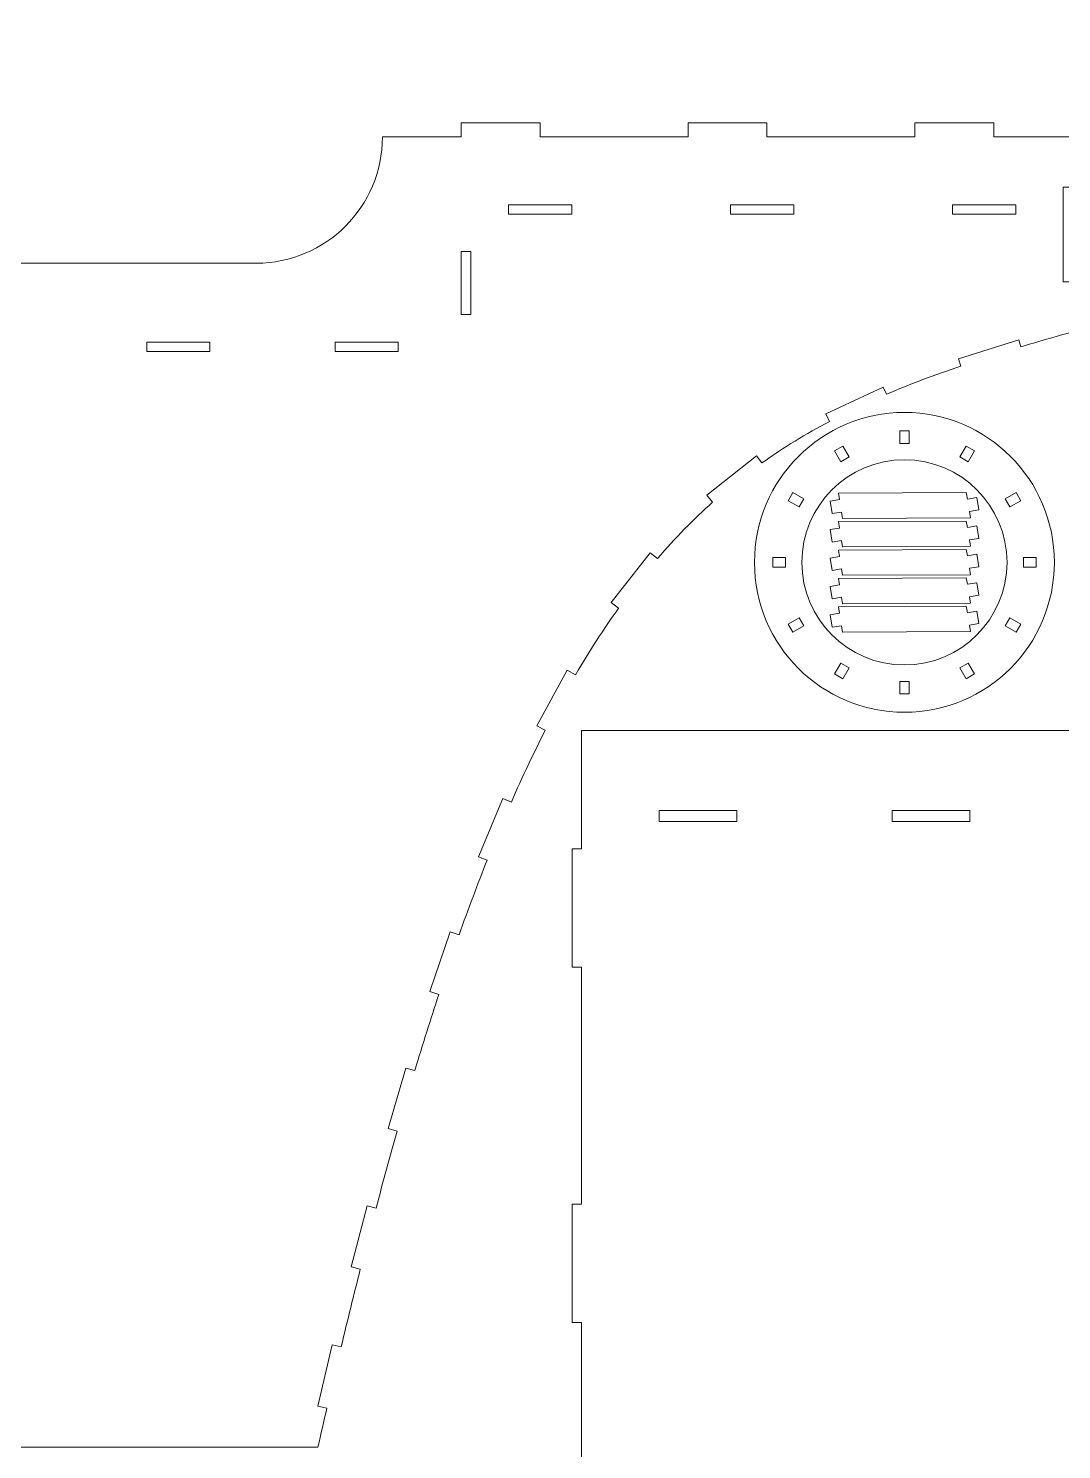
# Model space of a CAD drawing. Header units: millimetres. Extents: x -2923 to 2923, y -1165 to 1165.
# Drawn here: x -236 to 419, y -210 to 690 of the extents above; entities that cross this region are included whole.
import ezdxf

# ---------------------------------------------------------------- set-up
doc = ezdxf.new("R2010")
doc.units = ezdxf.units.MM
doc.header["$MEASUREMENT"] = 0
doc.layers.add('Camada 1', color=7, linetype='Continuous')

msp = doc.modelspace()

# ---------------------------------------------------------------- linework, layer by layer
at = {"layer": 'Camada 1', "color": 230, "lineweight": 9}
for points, knots in [([(-1281.5512, -208.6582), (-1281.5512, -208.6582), (-52.6882, -208.6582), (-52.6882, -208.6582), (-52.6882, -208.6582), (-50.813, -200.3227), (-48.9409, -192.0942), (-47.0715, -183.9712), (-47.0715, -183.9712), (-47.0715, -183.9712), (-52.7428, -182.6397), (-52.7428, -182.6397), (-52.7428, -182.6397), (-52.7428, -182.6397), (-43.6004, -143.6985), (-43.6004, -143.6985), (-43.6004, -143.6985), (-43.6004, -143.6985), (-37.9363, -145.0283), (-37.9363, -145.0283), (-37.9363, -145.0283), (-33.9067, -128.1833), (-29.8864, -111.8202), (-25.8713, -95.9232), (-25.8713, -95.9232), (-25.8713, -95.9232), (-31.5248, -94.46), (-31.5248, -94.46), (-31.5248, -94.46), (-31.5248, -94.46), (-21.5026, -55.7359), (-21.5026, -55.7359), (-21.5026, -55.7359), (-21.5026, -55.7359), (-15.8561, -57.1973), (-15.8561, -57.1973), (-15.8561, -57.1973), (-11.4046, -40.3968), (-6.9551, -24.1548), (-2.5019, -8.4498), (-2.5019, -8.4498), (-2.5019, -8.4498), (-8.1262, -6.8057), (-8.1262, -6.8057), (-8.1262, -6.8057), (-8.1262, -6.8057), (3.0967, 31.5876), (3.0967, 31.5876), (3.0967, 31.5876), (3.0967, 31.5876), (8.7138, 29.9456), (8.7138, 29.9456), (8.7138, 29.9456), (13.7465, 46.6557), (18.79, 62.7059), (23.8523, 78.1272), (23.8523, 78.1272), (23.8523, 78.1272), (18.2798, 80.0291), (18.2798, 80.0291), (18.2798, 80.0291), (18.2798, 80.0291), (31.2001, 117.8849), (31.2001, 117.8849), (31.2001, 117.8849), (31.2001, 117.8849), (36.7644, 115.9859), (36.7644, 115.9859), (36.7644, 115.9859), (42.6266, 132.5115), (48.523, 148.2407), (54.4659, 163.2203), (54.4659, 163.2203), (54.4659, 163.2203), (48.9945, 165.5052), (48.9945, 165.5052), (48.9945, 165.5052), (48.9945, 165.5052), (64.4085, 202.416), (64.4085, 202.416), (64.4085, 202.416), (64.4085, 202.416), (69.8671, 200.1365), (69.8671, 200.1365), (69.8671, 200.1365), (76.951, 216.2588), (84.1138, 231.4026), (91.3757, 245.6437), (91.3757, 245.6437), (91.3757, 245.6437), (86.1254, 248.5139), (86.1254, 248.5139), (86.1254, 248.5139), (86.1254, 248.5139), (105.3121, 283.6119), (105.3121, 283.6119), (105.3121, 283.6119), (105.3121, 283.6119), (110.5345, 280.757), (110.5345, 280.757), (110.5345, 280.757), (119.4877, 296.058), (128.6094, 310.1501), (137.9344, 323.1652), (137.9344, 323.1652), (137.9344, 323.1652), (137.7357, 322.9129), (137.7357, 322.9129), (137.7357, 322.9129), (137.7357, 322.9129), (133.0217, 326.6247), (133.0217, 326.6247), (133.0217, 326.6247), (133.0217, 326.6247), (157.7674, 358.0517), (157.7674, 358.0517), (157.7674, 358.0517), (157.7674, 358.0517), (162.422, 354.3866), (162.422, 354.3866), (162.422, 354.3866), (173.7523, 367.5426), (185.4011, 379.3832), (197.4239, 390.1184), (197.4239, 390.1184), (197.4239, 390.1184), (193.8074, 394.7), (193.8074, 394.7), (193.8074, 394.7), (193.8074, 394.7), (225.2045, 419.4835), (225.2045, 419.4835), (225.2045, 419.4835), (225.2045, 419.4835), (228.6953, 415.0611), (228.6953, 415.0611), (228.6953, 415.0611), (242.4147, 424.8085), (256.626, 433.4714), (271.3995, 441.3148), (271.3995, 441.3148), (271.3995, 441.3148), (269.1646, 446.0793), (269.1646, 446.0793), (269.1646, 446.0793), (269.1646, 446.0793), (305.3783, 463.0667), (305.3783, 463.0667), (305.3783, 463.0667), (305.3783, 463.0667), (307.517, 458.5073), (307.517, 458.5073), (307.517, 458.5073), (322.628, 464.9665), (338.3108, 470.861), (354.6283, 476.4267), (354.6283, 476.4267), (354.6283, 476.4267), (353.2236, 480.8784), (353.2236, 480.8784), (353.2236, 480.8784), (353.2236, 480.8784), (391.3697, 492.9149), (391.3697, 492.9149), (391.3697, 492.9149), (391.3697, 492.9149), (392.7363, 488.5836), (392.7363, 488.5836), (392.7363, 488.5836), (403.3999, 491.7888), (414.3222, 494.9369), (425.5178, 498.0831), (425.5178, 498.0831), (425.5178, 498.0831), (425.5178, 529.8202), (425.5178, 529.8202), (425.5178, 529.8202), (425.5178, 529.8202), (419.5178, 529.8202), (419.5178, 529.8202), (419.5178, 529.8202), (419.5178, 529.8202), (419.5178, 589.8202), (419.5178, 589.8202), (419.5178, 589.8202), (419.5178, 589.8202), (425.5178, 589.8202), (425.5178, 589.8202), (425.5178, 589.8202), (425.5178, 589.8202), (425.5178, 621.5575), (425.5178, 621.5575), (425.5178, 621.5575), (425.5178, 621.5575), (375.5178, 621.5575), (375.5178, 621.5575), (375.5178, 621.5575), (375.5178, 621.5575), (375.5178, 630.5575), (375.5178, 630.5575), (375.5178, 630.5575), (375.5178, 630.5575), (325.5178, 630.5575), (325.5178, 630.5575), (325.5178, 630.5575), (325.5178, 630.5575), (325.5178, 621.5575), (325.5178, 621.5575), (325.5178, 621.5575), (325.5178, 621.5575), (231.837, 621.5575), (231.837, 621.5575), (231.837, 621.5575), (231.837, 621.5575), (231.837, 630.5575), (231.837, 630.5575), (231.837, 630.5575), (231.837, 630.5575), (181.837, 630.5575), (181.837, 630.5575), (181.837, 630.5575), (181.837, 630.5575), (181.837, 621.5575), (181.837, 621.5575), (181.837, 621.5575), (181.837, 621.5575), (88.1561, 621.5575), (88.1561, 621.5575), (88.1561, 621.5575), (88.1561, 621.5575), (88.1561, 630.5575), (88.1561, 630.5575), (88.1561, 630.5575), (88.1561, 630.5575), (38.1561, 630.5575), (38.1561, 630.5575), (38.1561, 630.5575), (38.1561, 630.5575), (38.1561, 621.5575), (38.1561, 621.5575), (38.1561, 621.5575), (38.1561, 621.5575), (-11.8439, 621.557), (-11.8439, 621.557), (-11.8439, 621.557), (-11.8441, 577.3947), (-47.6449, 541.5942), (-91.8072, 541.5942), (-91.8072, 541.5942), (-91.8072, 541.5942), (-370.3802, 541.5942), (-370.3802, 541.5942), (-370.3802, 541.5942), (-370.3802, 541.5942), (-370.3802, 454.612), (-370.3802, 454.612), (-370.3802, 454.612), (-370.3802, 454.612), (-861.4472, 454.612), (-861.4472, 454.612), (-861.4472, 454.612), (-861.4472, 454.612), (-861.4472, 488.7603), (-861.4472, 488.7603), (-861.4472, 488.7603), (-884.8878, 488.7603), (-907.3683, 498.072), (-923.9432, 514.647), (-923.9432, 514.647), (-940.5182, 531.222), (-949.83, 553.7025), (-949.83, 577.1431), (-949.83, 577.1431), (-949.83, 577.1431), (-984.2142, 577.1431), (-984.2142, 577.1431), (-984.2142, 577.1431), (-984.2142, 577.1431), (-984.2142, 611.342), (-984.2142, 611.342), (-984.2142, 611.342), (-984.2142, 629.9071), (-991.5892, 647.7119), (-1004.7167, 660.8394), (-1004.7167, 660.8394), (-1017.8443, 673.967), (-1035.649, 681.3419), (-1054.2142, 681.342), (-1054.2142, 681.342), (-1054.2142, 681.342), (-1104.2142, 681.342), (-1104.2142, 681.342), (-1104.2142, 681.342), (-1104.2142, 681.342), (-1104.2142, 690.342), (-1104.2142, 690.342), (-1104.2142, 690.342), (-1104.2142, 690.342), (-1154.2142, 690.342), (-1154.2142, 690.342), (-1154.2142, 690.342), (-1154.2142, 690.342), (-1154.2142, 681.342), (-1154.2142, 681.342), (-1154.2142, 681.342), (-1154.2142, 681.342), (-1209.3482, 681.342), (-1209.3482, 681.342), (-1209.3482, 681.342), (-1209.3482, 681.342), (-1209.3482, 690.342), (-1209.3482, 690.342), (-1209.3482, 690.342), (-1209.3482, 690.342), (-1259.3482, 690.342), (-1259.3482, 690.342), (-1259.3482, 690.342), (-1259.3482, 690.342), (-1259.3482, 681.342), (-1259.3482, 681.342), (-1259.3482, 681.342), (-1259.3482, 681.342), (-1314.4822, 681.342), (-1314.4822, 681.342), (-1314.4822, 681.342), (-1314.4822, 681.342), (-1314.4822, 690.342), (-1314.4822, 690.342), (-1314.4822, 690.342), (-1314.4822, 690.342), (-1364.4822, 690.342), (-1364.4822, 690.342), (-1364.4822, 690.342), (-1364.4822, 690.342), (-1364.4822, 681.342), (-1364.4822, 681.342), (-1364.4822, 681.342), (-1364.4822, 681.342), (-1414.4822, 681.342), (-1414.4822, 681.342), (-1414.4822, 681.342), (-1414.4822, 681.342), (-1403.4046, 607.1753), (-1403.4046, 607.1753), (-1403.4046, 607.1753), (-1403.4046, 607.1753), (-1397.4704, 608.0616), (-1397.4704, 608.0616), (-1397.4704, 608.0616), (-1397.4704, 608.0616), (-1386.3929, 533.8949), (-1386.3929, 533.8949), (-1386.3929, 533.8949), (-1386.3929, 533.8949), (-1392.327, 533.0086), (-1392.327, 533.0086), (-1392.327, 533.0086), (-1392.327, 533.0086), (-1370.1719, 384.6753), (-1370.1719, 384.6753), (-1370.1719, 384.6753), (-1370.1719, 384.6753), (-1364.2377, 385.5616), (-1364.2377, 385.5616), (-1364.2377, 385.5616), (-1364.2377, 385.5616), (-1353.1601, 311.3949), (-1353.1601, 311.3949), (-1353.1601, 311.3949), (-1353.1601, 311.3949), (-1359.0943, 310.5086), (-1359.0943, 310.5086), (-1359.0943, 310.5086), (-1359.0943, 310.5086), (-1336.9391, 162.1752), (-1336.9391, 162.1752), (-1336.9391, 162.1752), (-1336.9391, 162.1752), (-1331.0049, 163.0616), (-1331.0049, 163.0616), (-1331.0049, 163.0616), (-1331.0049, 163.0616), (-1319.9274, 88.8949), (-1319.9274, 88.8949), (-1319.9274, 88.8949), (-1319.9274, 88.8949), (-1325.8615, 88.0085), (-1325.8615, 88.0085), (-1325.8615, 88.0085), (-1325.8615, 88.0085), (-1303.7064, -60.3248), (-1303.7064, -60.3248), (-1303.7064, -60.3248), (-1303.7064, -60.3248), (-1297.7722, -59.4385), (-1297.7722, -59.4385), (-1297.7722, -59.4385), (-1297.7722, -59.4385), (-1286.6946, -133.6051), (-1286.6946, -133.6051), (-1286.6946, -133.6051), (-1286.6946, -133.6051), (-1292.6288, -134.4915), (-1292.6288, -134.4915), (-1292.6288, -134.4915), (-1292.6288, -134.4915), (-1281.5512, -208.6582), (-1281.5512, -208.6582)], [0, 0, 0, 0, 0.00970874, 0.00970874, 0.00970874, 0.00970874, 0.01941748, 0.01941748, 0.01941748, 0.01941748, 0.02912621, 0.02912621, 0.02912621, 0.02912621, 0.03883495, 0.03883495, 0.03883495, 0.03883495, 0.04854369, 0.04854369, 0.04854369, 0.04854369, 0.05825243, 0.05825243, 0.05825243, 0.05825243, 0.06796117, 0.06796117, 0.06796117, 0.06796117, 0.0776699, 0.0776699, 0.0776699, 0.0776699, 0.08737864, 0.08737864, 0.08737864, 0.08737864, 0.09708738, 0.09708738, 0.09708738, 0.09708738, 0.10679612, 0.10679612, 0.10679612, 0.10679612, 0.11650485, 0.11650485, 0.11650485, 0.11650485, 0.12621359, 0.12621359, 0.12621359, 0.12621359, 0.13592233, 0.13592233, 0.13592233, 0.13592233, 0.14563107, 0.14563107, 0.14563107, 0.14563107, 0.15533981, 0.15533981, 0.15533981, 0.15533981, 0.16504854, 0.16504854, 0.16504854, 0.16504854, 0.17475728, 0.17475728, 0.17475728, 0.17475728, 0.18446602, 0.18446602, 0.18446602, 0.18446602, 0.19417476, 0.19417476, 0.19417476, 0.19417476, 0.2038835, 0.2038835, 0.2038835, 0.2038835, 0.21359223, 0.21359223, 0.21359223, 0.21359223, 0.22330097, 0.22330097, 0.22330097, 0.22330097, 0.23300971, 0.23300971, 0.23300971, 0.23300971, 0.24271845, 0.24271845, 0.24271845, 0.24271845, 0.25242718, 0.25242718, 0.25242718, 0.25242718, 0.26213592, 0.26213592, 0.26213592, 0.26213592, 0.27184466, 0.27184466, 0.27184466, 0.27184466, 0.2815534, 0.2815534, 0.2815534, 0.2815534, 0.29126214, 0.29126214, 0.29126214, 0.29126214, 0.30097087, 0.30097087, 0.30097087, 0.30097087, 0.31067961, 0.31067961, 0.31067961, 0.31067961, 0.32038835, 0.32038835, 0.32038835, 0.32038835, 0.33009709, 0.33009709, 0.33009709, 0.33009709, 0.33980583, 0.33980583, 0.33980583, 0.33980583, 0.34951456, 0.34951456, 0.34951456, 0.34951456, 0.3592233, 0.3592233, 0.3592233, 0.3592233, 0.36893204, 0.36893204, 0.36893204, 0.36893204, 0.37864078, 0.37864078, 0.37864078, 0.37864078, 0.38834951, 0.38834951, 0.38834951, 0.38834951, 0.39805825, 0.39805825, 0.39805825, 0.39805825, 0.40776699, 0.40776699, 0.40776699, 0.40776699, 0.41747573, 0.41747573, 0.41747573, 0.41747573, 0.42718447, 0.42718447, 0.42718447, 0.42718447, 0.4368932, 0.4368932, 0.4368932, 0.4368932, 0.44660194, 0.44660194, 0.44660194, 0.44660194, 0.45631068, 0.45631068, 0.45631068, 0.45631068, 0.46601942, 0.46601942, 0.46601942, 0.46601942, 0.47572816, 0.47572816, 0.47572816, 0.47572816, 0.48543689, 0.48543689, 0.48543689, 0.48543689, 0.49514563, 0.49514563, 0.49514563, 0.49514563, 0.50485437, 0.50485437, 0.50485437, 0.50485437, 0.51456311, 0.51456311, 0.51456311, 0.51456311, 0.52427184, 0.52427184, 0.52427184, 0.52427184, 0.53398058, 0.53398058, 0.53398058, 0.53398058, 0.54368932, 0.54368932, 0.54368932, 0.54368932, 0.55339806, 0.55339806, 0.55339806, 0.55339806, 0.5631068, 0.5631068, 0.5631068, 0.5631068, 0.57281553, 0.57281553, 0.57281553, 0.57281553, 0.58252427, 0.58252427, 0.58252427, 0.58252427, 0.59223301, 0.59223301, 0.59223301, 0.59223301, 0.60194175, 0.60194175, 0.60194175, 0.60194175, 0.61165049, 0.61165049, 0.61165049, 0.61165049, 0.62135922, 0.62135922, 0.62135922, 0.62135922, 0.63106796, 0.63106796, 0.63106796, 0.63106796, 0.6407767, 0.6407767, 0.6407767, 0.6407767, 0.65048544, 0.65048544, 0.65048544, 0.65048544, 0.66019417, 0.66019417, 0.66019417, 0.66019417, 0.66990291, 0.66990291, 0.66990291, 0.66990291, 0.67961165, 0.67961165, 0.67961165, 0.67961165, 0.68932039, 0.68932039, 0.68932039, 0.68932039, 0.69902913, 0.69902913, 0.69902913, 0.69902913, 0.70873786, 0.70873786, 0.70873786, 0.70873786, 0.7184466, 0.7184466, 0.7184466, 0.7184466, 0.72815534, 0.72815534, 0.72815534, 0.72815534, 0.73786408, 0.73786408, 0.73786408, 0.73786408, 0.74757282, 0.74757282, 0.74757282, 0.74757282, 0.75728155, 0.75728155, 0.75728155, 0.75728155, 0.76699029, 0.76699029, 0.76699029, 0.76699029, 0.77669903, 0.77669903, 0.77669903, 0.77669903, 0.78640777, 0.78640777, 0.78640777, 0.78640777, 0.7961165, 0.7961165, 0.7961165, 0.7961165, 0.80582524, 0.80582524, 0.80582524, 0.80582524, 0.81553398, 0.81553398, 0.81553398, 0.81553398, 0.82524272, 0.82524272, 0.82524272, 0.82524272, 0.83495146, 0.83495146, 0.83495146, 0.83495146, 0.84466019, 0.84466019, 0.84466019, 0.84466019, 0.85436893, 0.85436893, 0.85436893, 0.85436893, 0.86407767, 0.86407767, 0.86407767, 0.86407767, 0.87378641, 0.87378641, 0.87378641, 0.87378641, 0.88349515, 0.88349515, 0.88349515, 0.88349515, 0.89320388, 0.89320388, 0.89320388, 0.89320388, 0.90291262, 0.90291262, 0.90291262, 0.90291262, 0.91262136, 0.91262136, 0.91262136, 0.91262136, 0.9223301, 0.9223301, 0.9223301, 0.9223301, 0.93203883, 0.93203883, 0.93203883, 0.93203883, 0.94174757, 0.94174757, 0.94174757, 0.94174757, 0.95145631, 0.95145631, 0.95145631, 0.95145631, 0.96116505, 0.96116505, 0.96116505, 0.96116505, 0.97087379, 0.97087379, 0.97087379, 0.97087379, 0.98058252, 0.98058252, 0.98058252, 0.98058252, 1, 1, 1, 1]), ([(108.1561, 572.5764), (108.1561, 572.5764), (68.1561, 572.5764), (68.1561, 572.5764), (68.1561, 572.5764), (68.1561, 572.5764), (68.1561, 578.5764), (68.1561, 578.5764), (68.1561, 578.5764), (68.1561, 578.5764), (108.1561, 578.5764), (108.1561, 578.5764), (108.1561, 578.5764), (108.1561, 578.5764), (108.1561, 572.5764), (108.1561, 572.5764)], [0, 0, 0, 0, 0.2, 0.2, 0.2, 0.2, 0.4, 0.4, 0.4, 0.4, 0.6, 0.6, 0.6, 0.6, 1, 1, 1, 1]), ([(248.837, 572.5764), (248.837, 572.5764), (208.837, 572.5764), (208.837, 572.5764), (208.837, 572.5764), (208.837, 572.5764), (208.837, 578.5764), (208.837, 578.5764), (208.837, 578.5764), (208.837, 578.5764), (248.837, 578.5764), (248.837, 578.5764), (248.837, 578.5764), (248.837, 578.5764), (248.837, 572.5764), (248.837, 572.5764)], [0, 0, 0, 0, 0.2, 0.2, 0.2, 0.2, 0.4, 0.4, 0.4, 0.4, 0.6, 0.6, 0.6, 0.6, 1, 1, 1, 1]), ([(389.5178, 572.5764), (389.5178, 572.5764), (349.5178, 572.5764), (349.5178, 572.5764), (349.5178, 572.5764), (349.5178, 572.5764), (349.5178, 578.5764), (349.5178, 578.5764), (349.5178, 578.5764), (349.5178, 578.5764), (389.5178, 578.5764), (389.5178, 578.5764), (389.5178, 578.5764), (389.5178, 578.5764), (389.5178, 572.5764), (389.5178, 572.5764)], [0, 0, 0, 0, 0.2, 0.2, 0.2, 0.2, 0.4, 0.4, 0.4, 0.4, 0.6, 0.6, 0.6, 0.6, 1, 1, 1, 1]), ([(38.1561, 509.0853), (38.1561, 509.0853), (38.1561, 549.0853), (38.1561, 549.0853), (38.1561, 549.0853), (38.1561, 549.0853), (44.1561, 549.0853), (44.1561, 549.0853), (44.1561, 549.0853), (44.1561, 549.0853), (44.1561, 509.0853), (44.1561, 509.0853), (44.1561, 509.0853), (44.1561, 509.0853), (38.1561, 509.0853), (38.1561, 509.0853)], [0, 0, 0, 0, 0.2, 0.2, 0.2, 0.2, 0.4, 0.4, 0.4, 0.4, 0.6, 0.6, 0.6, 0.6, 1, 1, 1, 1]), ([(-121.112, 485.5942), (-121.112, 485.5942), (-161.112, 485.5942), (-161.112, 485.5942), (-161.112, 485.5942), (-161.112, 485.5942), (-161.112, 491.5942), (-161.112, 491.5942), (-161.112, 491.5942), (-161.112, 491.5942), (-121.112, 491.5942), (-121.112, 491.5942), (-121.112, 491.5942), (-121.112, 491.5942), (-121.112, 485.5942), (-121.112, 485.5942)], [0, 0, 0, 0, 0.2, 0.2, 0.2, 0.2, 0.4, 0.4, 0.4, 0.4, 0.6, 0.6, 0.6, 0.6, 1, 1, 1, 1]), ([(-1.8439, 485.5942), (-1.8439, 485.5942), (-41.8439, 485.5942), (-41.8439, 485.5942), (-41.8439, 485.5942), (-41.8439, 485.5942), (-41.8439, 491.5942), (-41.8439, 491.5942), (-41.8439, 491.5942), (-41.8439, 491.5942), (-1.8439, 491.5942), (-1.8439, 491.5942), (-1.8439, 491.5942), (-1.8439, 491.5942), (-1.8439, 485.5942), (-1.8439, 485.5942)], [0, 0, 0, 0, 0.2, 0.2, 0.2, 0.2, 0.4, 0.4, 0.4, 0.4, 0.6, 0.6, 0.6, 0.6, 1, 1, 1, 1]), ([(223.9726, 352.0049), (223.9725, 299.5379), (266.5052, 257.0048), (318.9721, 257.0046), (318.9721, 257.0046), (371.4391, 257.0044), (413.9722, 299.5371), (413.9725, 352.0046), (413.9725, 352.0046), (413.9725, 404.4715), (371.4396, 447.0044), (318.9726, 447.0045), (318.9726, 447.0045), (266.5057, 447.0046), (223.9727, 404.4718), (223.9726, 352.0049)], [0, 0, 0, 0, 0.2, 0.2, 0.2, 0.2, 0.4, 0.4, 0.4, 0.4, 0.6, 0.6, 0.6, 0.6, 1, 1, 1, 1]), ([(321.9725, 435.3996), (321.9725, 435.3996), (321.9725, 427.3996), (321.9725, 427.3996), (321.9725, 427.3996), (321.9725, 427.3996), (315.9726, 427.3996), (315.9726, 427.3996), (315.9726, 427.3996), (315.9726, 427.3996), (315.9726, 435.3996), (315.9726, 435.3996), (315.9726, 435.3996), (315.9726, 435.3996), (321.9725, 435.3996), (321.9725, 435.3996)], [0, 0, 0, 0, 0.2, 0.2, 0.2, 0.2, 0.4, 0.4, 0.4, 0.4, 0.6, 0.6, 0.6, 0.6, 1, 1, 1, 1]), ([(283.8731, 418.7985), (283.8731, 418.7985), (278.677, 415.7985), (278.677, 415.7985), (278.677, 415.7985), (278.677, 415.7985), (274.677, 422.7267), (274.677, 422.7267), (274.677, 422.7267), (274.677, 422.7267), (279.8731, 425.7267), (279.8731, 425.7267), (279.8731, 425.7267), (279.8731, 425.7267), (283.8731, 418.7985), (283.8731, 418.7985)], [0, 0, 0, 0, 0.2, 0.2, 0.2, 0.2, 0.4, 0.4, 0.4, 0.4, 0.6, 0.6, 0.6, 0.6, 1, 1, 1, 1]), ([(363.2681, 422.7267), (363.2681, 422.7267), (359.2681, 415.7985), (359.2681, 415.7985), (359.2681, 415.7985), (359.2681, 415.7985), (354.072, 418.7985), (354.072, 418.7985), (354.072, 418.7985), (354.072, 418.7985), (358.072, 425.7267), (358.072, 425.7267), (358.072, 425.7267), (358.072, 425.7267), (363.2681, 422.7267), (363.2681, 422.7267)], [0, 0, 0, 0, 0.2, 0.2, 0.2, 0.2, 0.4, 0.4, 0.4, 0.4, 0.6, 0.6, 0.6, 0.6, 1, 1, 1, 1]), ([(383.9725, 352.0043), (383.9723, 316.1058), (354.8707, 287.0045), (318.9722, 287.0046), (318.9722, 287.0046), (283.0739, 287.0047), (253.9725, 316.1063), (253.9726, 352.0048), (253.9726, 352.0048), (253.9727, 387.9031), (283.0742, 417.0045), (318.9726, 417.0045), (318.9726, 417.0045), (354.8711, 417.0045), (383.9725, 387.903), (383.9725, 352.0043)], [0, 0, 0, 0, 0.2, 0.2, 0.2, 0.2, 0.4, 0.4, 0.4, 0.4, 0.6, 0.6, 0.6, 0.6, 1, 1, 1, 1]), ([(255.1786, 392.3001), (255.1786, 392.3001), (252.1786, 387.104), (252.1786, 387.104), (252.1786, 387.104), (252.1786, 387.104), (245.2504, 391.104), (245.2504, 391.104), (245.2504, 391.104), (245.2504, 391.104), (248.2504, 396.3001), (248.2504, 396.3001), (248.2504, 396.3001), (248.2504, 396.3001), (255.1786, 392.3001), (255.1786, 392.3001)], [0, 0, 0, 0, 0.2, 0.2, 0.2, 0.2, 0.4, 0.4, 0.4, 0.4, 0.6, 0.6, 0.6, 0.6, 1, 1, 1, 1]), ([(392.6947, 391.104), (392.6947, 391.104), (385.7665, 387.104), (385.7665, 387.104), (385.7665, 387.104), (385.7665, 387.104), (382.7665, 392.3001), (382.7665, 392.3001), (382.7665, 392.3001), (382.7665, 392.3001), (389.6947, 396.3001), (389.6947, 396.3001), (389.6947, 396.3001), (389.6947, 396.3001), (392.6947, 391.104), (392.6947, 391.104)], [0, 0, 0, 0, 0.2, 0.2, 0.2, 0.2, 0.4, 0.4, 0.4, 0.4, 0.6, 0.6, 0.6, 0.6, 1, 1, 1, 1]), ([(358.1608, 396.183), (358.1608, 396.183), (277.1123, 395.8183), (277.1123, 395.8183), (277.1123, 395.8183), (277.1123, 395.8183), (277.789, 391.7695), (277.789, 391.7695), (277.789, 391.7695), (277.789, 391.7695), (271.8711, 390.7805), (271.8711, 390.7805), (271.8711, 390.7805), (271.8711, 390.7805), (273.1897, 382.8899), (273.1897, 382.8899), (273.1897, 382.8899), (273.1897, 382.8899), (279.1077, 383.8789), (279.1077, 383.8789), (279.1077, 383.8789), (279.1077, 383.8789), (279.7843, 379.8302), (279.7843, 379.8302), (279.7843, 379.8302), (279.7843, 379.8302), (360.8328, 380.195), (360.8328, 380.195), (360.8328, 380.195), (360.8328, 380.195), (360.1561, 384.2437), (360.1561, 384.2437), (360.1561, 384.2437), (360.1561, 384.2437), (366.074, 385.2327), (366.074, 385.2327), (366.074, 385.2327), (366.074, 385.2327), (364.7554, 393.1233), (364.7554, 393.1233), (364.7554, 393.1233), (364.7554, 393.1233), (358.8374, 392.1343), (358.8374, 392.1343), (358.8374, 392.1343), (358.8374, 392.1343), (358.1608, 396.183), (358.1608, 396.183)], [0, 0, 0, 0, 0.07692308, 0.07692308, 0.07692308, 0.07692308, 0.15384615, 0.15384615, 0.15384615, 0.15384615, 0.23076923, 0.23076923, 0.23076923, 0.23076923, 0.30769231, 0.30769231, 0.30769231, 0.30769231, 0.38461538, 0.38461538, 0.38461538, 0.38461538, 0.46153846, 0.46153846, 0.46153846, 0.46153846, 0.53846154, 0.53846154, 0.53846154, 0.53846154, 0.61538462, 0.61538462, 0.61538462, 0.61538462, 0.69230769, 0.69230769, 0.69230769, 0.69230769, 0.76923077, 0.76923077, 0.76923077, 0.76923077, 0.84615385, 0.84615385, 0.84615385, 0.84615385, 1, 1, 1, 1]), ([(358.1608, 378.1834), (358.1608, 378.1834), (277.1123, 377.8187), (277.1123, 377.8187), (277.1123, 377.8187), (277.1123, 377.8187), (277.789, 373.7699), (277.789, 373.7699), (277.789, 373.7699), (277.789, 373.7699), (271.8711, 372.7809), (271.8711, 372.7809), (271.8711, 372.7809), (271.8711, 372.7809), (273.1897, 364.8903), (273.1897, 364.8903), (273.1897, 364.8903), (273.1897, 364.8903), (279.1077, 365.8793), (279.1077, 365.8793), (279.1077, 365.8793), (279.1077, 365.8793), (279.7843, 361.8306), (279.7843, 361.8306), (279.7843, 361.8306), (279.7843, 361.8306), (360.8328, 362.1954), (360.8328, 362.1954), (360.8328, 362.1954), (360.8328, 362.1954), (360.1561, 366.2441), (360.1561, 366.2441), (360.1561, 366.2441), (360.1561, 366.2441), (366.074, 367.2331), (366.074, 367.2331), (366.074, 367.2331), (366.074, 367.2331), (364.7554, 375.1237), (364.7554, 375.1237), (364.7554, 375.1237), (364.7554, 375.1237), (358.8374, 374.1347), (358.8374, 374.1347), (358.8374, 374.1347), (358.8374, 374.1347), (358.1608, 378.1834), (358.1608, 378.1834)], [0, 0, 0, 0, 0.07692308, 0.07692308, 0.07692308, 0.07692308, 0.15384615, 0.15384615, 0.15384615, 0.15384615, 0.23076923, 0.23076923, 0.23076923, 0.23076923, 0.30769231, 0.30769231, 0.30769231, 0.30769231, 0.38461538, 0.38461538, 0.38461538, 0.38461538, 0.46153846, 0.46153846, 0.46153846, 0.46153846, 0.53846154, 0.53846154, 0.53846154, 0.53846154, 0.61538462, 0.61538462, 0.61538462, 0.61538462, 0.69230769, 0.69230769, 0.69230769, 0.69230769, 0.76923077, 0.76923077, 0.76923077, 0.76923077, 0.84615385, 0.84615385, 0.84615385, 0.84615385, 1, 1, 1, 1]), ([(243.5775, 349.0046), (243.5775, 349.0046), (235.5775, 349.0046), (235.5775, 349.0046), (235.5775, 349.0046), (235.5775, 349.0046), (235.5775, 355.0045), (235.5775, 355.0045), (235.5775, 355.0045), (235.5775, 355.0045), (243.5775, 355.0045), (243.5775, 355.0045), (243.5775, 355.0045), (243.5775, 355.0045), (243.5775, 349.0046), (243.5775, 349.0046)], [0, 0, 0, 0, 0.2, 0.2, 0.2, 0.2, 0.4, 0.4, 0.4, 0.4, 0.6, 0.6, 0.6, 0.6, 1, 1, 1, 1]), ([(358.1608, 360.181), (358.1608, 360.181), (277.1123, 359.8163), (277.1123, 359.8163), (277.1123, 359.8163), (277.1123, 359.8163), (277.789, 355.7675), (277.789, 355.7675), (277.789, 355.7675), (277.789, 355.7675), (271.8711, 354.7785), (271.8711, 354.7785), (271.8711, 354.7785), (271.8711, 354.7785), (273.1897, 346.8879), (273.1897, 346.8879), (273.1897, 346.8879), (273.1897, 346.8879), (279.1077, 347.8769), (279.1077, 347.8769), (279.1077, 347.8769), (279.1077, 347.8769), (279.7843, 343.8282), (279.7843, 343.8282), (279.7843, 343.8282), (279.7843, 343.8282), (360.8328, 344.193), (360.8328, 344.193), (360.8328, 344.193), (360.8328, 344.193), (360.1561, 348.2417), (360.1561, 348.2417), (360.1561, 348.2417), (360.1561, 348.2417), (366.074, 349.2307), (366.074, 349.2307), (366.074, 349.2307), (366.074, 349.2307), (364.7554, 357.1213), (364.7554, 357.1213), (364.7554, 357.1213), (364.7554, 357.1213), (358.8374, 356.1323), (358.8374, 356.1323), (358.8374, 356.1323), (358.8374, 356.1323), (358.1608, 360.181), (358.1608, 360.181)], [0, 0, 0, 0, 0.07692308, 0.07692308, 0.07692308, 0.07692308, 0.15384615, 0.15384615, 0.15384615, 0.15384615, 0.23076923, 0.23076923, 0.23076923, 0.23076923, 0.30769231, 0.30769231, 0.30769231, 0.30769231, 0.38461538, 0.38461538, 0.38461538, 0.38461538, 0.46153846, 0.46153846, 0.46153846, 0.46153846, 0.53846154, 0.53846154, 0.53846154, 0.53846154, 0.61538462, 0.61538462, 0.61538462, 0.61538462, 0.69230769, 0.69230769, 0.69230769, 0.69230769, 0.76923077, 0.76923077, 0.76923077, 0.76923077, 0.84615385, 0.84615385, 0.84615385, 0.84615385, 1, 1, 1, 1]), ([(402.3676, 349.0046), (402.3676, 349.0046), (394.3676, 349.0046), (394.3676, 349.0046), (394.3676, 349.0046), (394.3676, 349.0046), (394.3676, 355.0045), (394.3676, 355.0045), (394.3676, 355.0045), (394.3676, 355.0045), (402.3676, 355.0045), (402.3676, 355.0045), (402.3676, 355.0045), (402.3676, 355.0045), (402.3676, 349.0046), (402.3676, 349.0046)], [0, 0, 0, 0, 0.2, 0.2, 0.2, 0.2, 0.4, 0.4, 0.4, 0.4, 0.6, 0.6, 0.6, 0.6, 1, 1, 1, 1]), ([(358.1608, 342.182), (358.1608, 342.182), (277.1123, 341.8173), (277.1123, 341.8173), (277.1123, 341.8173), (277.1123, 341.8173), (277.789, 337.7685), (277.789, 337.7685), (277.789, 337.7685), (277.789, 337.7685), (271.8711, 336.7795), (271.8711, 336.7795), (271.8711, 336.7795), (271.8711, 336.7795), (273.1897, 328.8889), (273.1897, 328.8889), (273.1897, 328.8889), (273.1897, 328.8889), (279.1077, 329.8779), (279.1077, 329.8779), (279.1077, 329.8779), (279.1077, 329.8779), (279.7843, 325.8292), (279.7843, 325.8292), (279.7843, 325.8292), (279.7843, 325.8292), (360.8328, 326.194), (360.8328, 326.194), (360.8328, 326.194), (360.8328, 326.194), (360.1561, 330.2427), (360.1561, 330.2427), (360.1561, 330.2427), (360.1561, 330.2427), (366.074, 331.2317), (366.074, 331.2317), (366.074, 331.2317), (366.074, 331.2317), (364.7554, 339.1223), (364.7554, 339.1223), (364.7554, 339.1223), (364.7554, 339.1223), (358.8374, 338.1333), (358.8374, 338.1333), (358.8374, 338.1333), (358.8374, 338.1333), (358.1608, 342.182), (358.1608, 342.182)], [0, 0, 0, 0, 0.07692308, 0.07692308, 0.07692308, 0.07692308, 0.15384615, 0.15384615, 0.15384615, 0.15384615, 0.23076923, 0.23076923, 0.23076923, 0.23076923, 0.30769231, 0.30769231, 0.30769231, 0.30769231, 0.38461538, 0.38461538, 0.38461538, 0.38461538, 0.46153846, 0.46153846, 0.46153846, 0.46153846, 0.53846154, 0.53846154, 0.53846154, 0.53846154, 0.61538462, 0.61538462, 0.61538462, 0.61538462, 0.69230769, 0.69230769, 0.69230769, 0.69230769, 0.76923077, 0.76923077, 0.76923077, 0.76923077, 0.84615385, 0.84615385, 0.84615385, 0.84615385, 1, 1, 1, 1]), ([(358.1608, 324.182), (358.1608, 324.182), (277.1123, 323.8173), (277.1123, 323.8173), (277.1123, 323.8173), (277.1123, 323.8173), (277.789, 319.7685), (277.789, 319.7685), (277.789, 319.7685), (277.789, 319.7685), (271.8711, 318.7795), (271.8711, 318.7795), (271.8711, 318.7795), (271.8711, 318.7795), (273.1897, 310.8889), (273.1897, 310.8889), (273.1897, 310.8889), (273.1897, 310.8889), (279.1077, 311.8779), (279.1077, 311.8779), (279.1077, 311.8779), (279.1077, 311.8779), (279.7843, 307.8292), (279.7843, 307.8292), (279.7843, 307.8292), (279.7843, 307.8292), (360.8328, 308.194), (360.8328, 308.194), (360.8328, 308.194), (360.8328, 308.194), (360.1561, 312.2427), (360.1561, 312.2427), (360.1561, 312.2427), (360.1561, 312.2427), (366.074, 313.2317), (366.074, 313.2317), (366.074, 313.2317), (366.074, 313.2317), (364.7554, 321.1223), (364.7554, 321.1223), (364.7554, 321.1223), (364.7554, 321.1223), (358.8374, 320.1333), (358.8374, 320.1333), (358.8374, 320.1333), (358.8374, 320.1333), (358.1608, 324.182), (358.1608, 324.182)], [0, 0, 0, 0, 0.07692308, 0.07692308, 0.07692308, 0.07692308, 0.15384615, 0.15384615, 0.15384615, 0.15384615, 0.23076923, 0.23076923, 0.23076923, 0.23076923, 0.30769231, 0.30769231, 0.30769231, 0.30769231, 0.38461538, 0.38461538, 0.38461538, 0.38461538, 0.46153846, 0.46153846, 0.46153846, 0.46153846, 0.53846154, 0.53846154, 0.53846154, 0.53846154, 0.61538462, 0.61538462, 0.61538462, 0.61538462, 0.69230769, 0.69230769, 0.69230769, 0.69230769, 0.76923077, 0.76923077, 0.76923077, 0.76923077, 0.84615385, 0.84615385, 0.84615385, 0.84615385, 1, 1, 1, 1]), ([(252.1786, 316.9051), (252.1786, 316.9051), (255.1786, 311.709), (255.1786, 311.709), (255.1786, 311.709), (255.1786, 311.709), (248.2504, 307.709), (248.2504, 307.709), (248.2504, 307.709), (248.2504, 307.709), (245.2504, 312.9051), (245.2504, 312.9051), (245.2504, 312.9051), (245.2504, 312.9051), (252.1786, 316.9051), (252.1786, 316.9051)], [0, 0, 0, 0, 0.2, 0.2, 0.2, 0.2, 0.4, 0.4, 0.4, 0.4, 0.6, 0.6, 0.6, 0.6, 1, 1, 1, 1]), ([(389.6947, 307.709), (389.6947, 307.709), (382.7665, 311.709), (382.7665, 311.709), (382.7665, 311.709), (382.7665, 311.709), (385.7665, 316.9051), (385.7665, 316.9051), (385.7665, 316.9051), (385.7665, 316.9051), (392.6947, 312.9051), (392.6947, 312.9051), (392.6947, 312.9051), (392.6947, 312.9051), (389.6947, 307.709), (389.6947, 307.709)], [0, 0, 0, 0, 0.2, 0.2, 0.2, 0.2, 0.4, 0.4, 0.4, 0.4, 0.6, 0.6, 0.6, 0.6, 1, 1, 1, 1]), ([(278.677, 288.2106), (278.677, 288.2106), (283.8731, 285.2106), (283.8731, 285.2106), (283.8731, 285.2106), (283.8731, 285.2106), (279.8731, 278.2824), (279.8731, 278.2824), (279.8731, 278.2824), (279.8731, 278.2824), (274.677, 281.2824), (274.677, 281.2824), (274.677, 281.2824), (274.677, 281.2824), (278.677, 288.2106), (278.677, 288.2106)], [0, 0, 0, 0, 0.2, 0.2, 0.2, 0.2, 0.4, 0.4, 0.4, 0.4, 0.6, 0.6, 0.6, 0.6, 1, 1, 1, 1]), ([(358.072, 278.2824), (358.072, 278.2824), (354.072, 285.2106), (354.072, 285.2106), (354.072, 285.2106), (354.072, 285.2106), (359.2681, 288.2106), (359.2681, 288.2106), (359.2681, 288.2106), (359.2681, 288.2106), (363.2681, 281.2824), (363.2681, 281.2824), (363.2681, 281.2824), (363.2681, 281.2824), (358.072, 278.2824), (358.072, 278.2824)], [0, 0, 0, 0, 0.2, 0.2, 0.2, 0.2, 0.4, 0.4, 0.4, 0.4, 0.6, 0.6, 0.6, 0.6, 1, 1, 1, 1]), ([(315.9726, 276.6095), (315.9726, 276.6095), (321.9725, 276.6095), (321.9725, 276.6095), (321.9725, 276.6095), (321.9725, 276.6095), (321.9725, 268.6095), (321.9725, 268.6095), (321.9725, 268.6095), (321.9725, 268.6095), (315.9726, 268.6095), (315.9726, 268.6095), (315.9726, 268.6095), (315.9726, 268.6095), (315.9726, 276.6095), (315.9726, 276.6095)], [0, 0, 0, 0, 0.2, 0.2, 0.2, 0.2, 0.4, 0.4, 0.4, 0.4, 0.6, 0.6, 0.6, 0.6, 1, 1, 1, 1]), ([(858.3724, 95.4204), (858.3724, 95.4204), (858.3724, 170.4097), (858.3724, 170.4097), (858.3724, 170.4097), (858.3724, 170.4097), (852.3724, 170.4097), (852.3724, 170.4097), (852.3724, 170.4097), (852.3724, 170.4097), (852.3724, 245.3991), (852.3724, 245.3991), (852.3724, 245.3991), (852.3724, 245.3991), (114.3724, 245.3991), (114.3724, 245.3991), (114.3724, 245.3991), (114.3724, 245.3991), (114.3724, 170.4097), (114.3724, 170.4097), (114.3724, 170.4097), (114.3724, 170.4097), (108.3724, 170.4097), (108.3724, 170.4097), (108.3724, 170.4097), (108.3724, 170.4097), (108.3724, 95.4204), (108.3724, 95.4204), (108.3724, 95.4204), (108.3724, 95.4204), (114.3724, 95.4204), (114.3724, 95.4204), (114.3724, 95.4204), (114.3724, 95.4204), (114.3724, -54.5584), (114.3724, -54.5584), (114.3724, -54.5584), (114.3724, -54.5584), (108.3724, -54.5584), (108.3724, -54.5584), (108.3724, -54.5584), (108.3724, -54.5584), (108.3724, -129.5478), (108.3724, -129.5478), (108.3724, -129.5478), (108.3724, -129.5478), (114.3724, -129.5478), (114.3724, -129.5478), (114.3724, -129.5478), (114.3724, -129.5478), (114.3724, -279.5266), (114.3724, -279.5266), (114.3724, -279.5266), (114.3724, -279.5266), (108.3724, -279.5266), (108.3724, -279.5266), (108.3724, -279.5266), (108.3724, -279.5266), (108.3724, -354.516), (108.3724, -354.516), (108.3724, -354.516), (108.3724, -354.516), (114.3724, -354.516), (114.3724, -354.516), (114.3724, -354.516), (114.3724, -354.516), (114.3724, -504.4948), (114.3724, -504.4948), (114.3724, -504.4948), (114.3724, -504.4948), (108.3724, -504.4948), (108.3724, -504.4948), (108.3724, -504.4948), (108.3724, -504.4948), (108.3724, -579.4841), (108.3724, -579.4841), (108.3724, -579.4841), (108.3724, -579.4841), (114.3724, -579.4841), (114.3724, -579.4841), (114.3724, -579.4841), (114.3724, -579.4841), (114.3724, -654.4735), (114.3724, -654.4735), (114.3724, -654.4735), (114.3724, -654.4735), (852.3724, -654.4735), (852.3724, -654.4735), (852.3724, -654.4735), (852.3724, -654.4735), (852.3724, -579.4841), (852.3724, -579.4841), (852.3724, -579.4841), (852.3724, -579.4841), (858.3724, -579.4841), (858.3724, -579.4841), (858.3724, -579.4841), (858.3724, -579.4841), (858.3724, -504.4948), (858.3724, -504.4948), (858.3724, -504.4948), (858.3724, -504.4948), (852.3724, -504.4948), (852.3724, -504.4948), (852.3724, -504.4948), (852.3724, -504.4948), (852.3724, -354.516), (852.3724, -354.516), (852.3724, -354.516), (852.3724, -354.516), (858.3724, -354.516), (858.3724, -354.516), (858.3724, -354.516), (858.3724, -354.516), (858.3724, -279.5266), (858.3724, -279.5266), (858.3724, -279.5266), (858.3724, -279.5266), (852.3724, -279.5266), (852.3724, -279.5266), (852.3724, -279.5266), (852.3724, -279.5266), (852.3724, -129.5478), (852.3724, -129.5478), (852.3724, -129.5478), (852.3724, -129.5478), (858.3724, -129.5478), (858.3724, -129.5478), (858.3724, -129.5478), (858.3724, -129.5478), (858.3724, -54.5584), (858.3724, -54.5584), (858.3724, -54.5584), (858.3724, -54.5584), (852.3724, -54.5584), (852.3724, -54.5584), (852.3724, -54.5584), (852.3724, -54.5584), (852.3724, 95.4204), (852.3724, 95.4204), (852.3724, 95.4204), (852.3724, 95.4204), (858.3724, 95.4204), (858.3724, 95.4204)], [0, 0, 0, 0, 0.02702703, 0.02702703, 0.02702703, 0.02702703, 0.05405405, 0.05405405, 0.05405405, 0.05405405, 0.08108108, 0.08108108, 0.08108108, 0.08108108, 0.10810811, 0.10810811, 0.10810811, 0.10810811, 0.13513514, 0.13513514, 0.13513514, 0.13513514, 0.16216216, 0.16216216, 0.16216216, 0.16216216, 0.18918919, 0.18918919, 0.18918919, 0.18918919, 0.21621622, 0.21621622, 0.21621622, 0.21621622, 0.24324324, 0.24324324, 0.24324324, 0.24324324, 0.27027027, 0.27027027, 0.27027027, 0.27027027, 0.2972973, 0.2972973, 0.2972973, 0.2972973, 0.32432432, 0.32432432, 0.32432432, 0.32432432, 0.35135135, 0.35135135, 0.35135135, 0.35135135, 0.37837838, 0.37837838, 0.37837838, 0.37837838, 0.40540541, 0.40540541, 0.40540541, 0.40540541, 0.43243243, 0.43243243, 0.43243243, 0.43243243, 0.45945946, 0.45945946, 0.45945946, 0.45945946, 0.48648649, 0.48648649, 0.48648649, 0.48648649, 0.51351351, 0.51351351, 0.51351351, 0.51351351, 0.54054054, 0.54054054, 0.54054054, 0.54054054, 0.56756757, 0.56756757, 0.56756757, 0.56756757, 0.59459459, 0.59459459, 0.59459459, 0.59459459, 0.62162162, 0.62162162, 0.62162162, 0.62162162, 0.64864865, 0.64864865, 0.64864865, 0.64864865, 0.67567568, 0.67567568, 0.67567568, 0.67567568, 0.7027027, 0.7027027, 0.7027027, 0.7027027, 0.72972973, 0.72972973, 0.72972973, 0.72972973, 0.75675676, 0.75675676, 0.75675676, 0.75675676, 0.78378378, 0.78378378, 0.78378378, 0.78378378, 0.81081081, 0.81081081, 0.81081081, 0.81081081, 0.83783784, 0.83783784, 0.83783784, 0.83783784, 0.86486486, 0.86486486, 0.86486486, 0.86486486, 0.89189189, 0.89189189, 0.89189189, 0.89189189, 0.91891892, 0.91891892, 0.91891892, 0.91891892, 0.94594595, 0.94594595, 0.94594595, 0.94594595, 1, 1, 1, 1]), ([(212.7724, 194.7023), (212.7724, 194.7023), (212.7724, 187.7681), (212.7724, 187.7681), (212.7724, 187.7681), (212.7724, 187.7681), (163.5724, 187.7681), (163.5724, 187.7681), (163.5724, 187.7681), (163.5724, 187.7681), (163.5724, 194.7023), (163.5724, 194.7023), (163.5724, 194.7023), (163.5724, 194.7023), (212.7724, 194.7023), (212.7724, 194.7023)], [0, 0, 0, 0, 0.2, 0.2, 0.2, 0.2, 0.4, 0.4, 0.4, 0.4, 0.6, 0.6, 0.6, 0.6, 1, 1, 1, 1]), ([(360.3724, 194.7023), (360.3724, 194.7023), (360.3724, 187.7681), (360.3724, 187.7681), (360.3724, 187.7681), (360.3724, 187.7681), (311.1724, 187.7681), (311.1724, 187.7681), (311.1724, 187.7681), (311.1724, 187.7681), (311.1724, 194.7023), (311.1724, 194.7023), (311.1724, 194.7023), (311.1724, 194.7023), (360.3724, 194.7023), (360.3724, 194.7023)], [0, 0, 0, 0, 0.2, 0.2, 0.2, 0.2, 0.4, 0.4, 0.4, 0.4, 0.6, 0.6, 0.6, 0.6, 1, 1, 1, 1])]:
    msp.add_open_spline(points, degree=3, knots=knots, dxfattribs=at)

doc.saveas('drawing.dxf')
